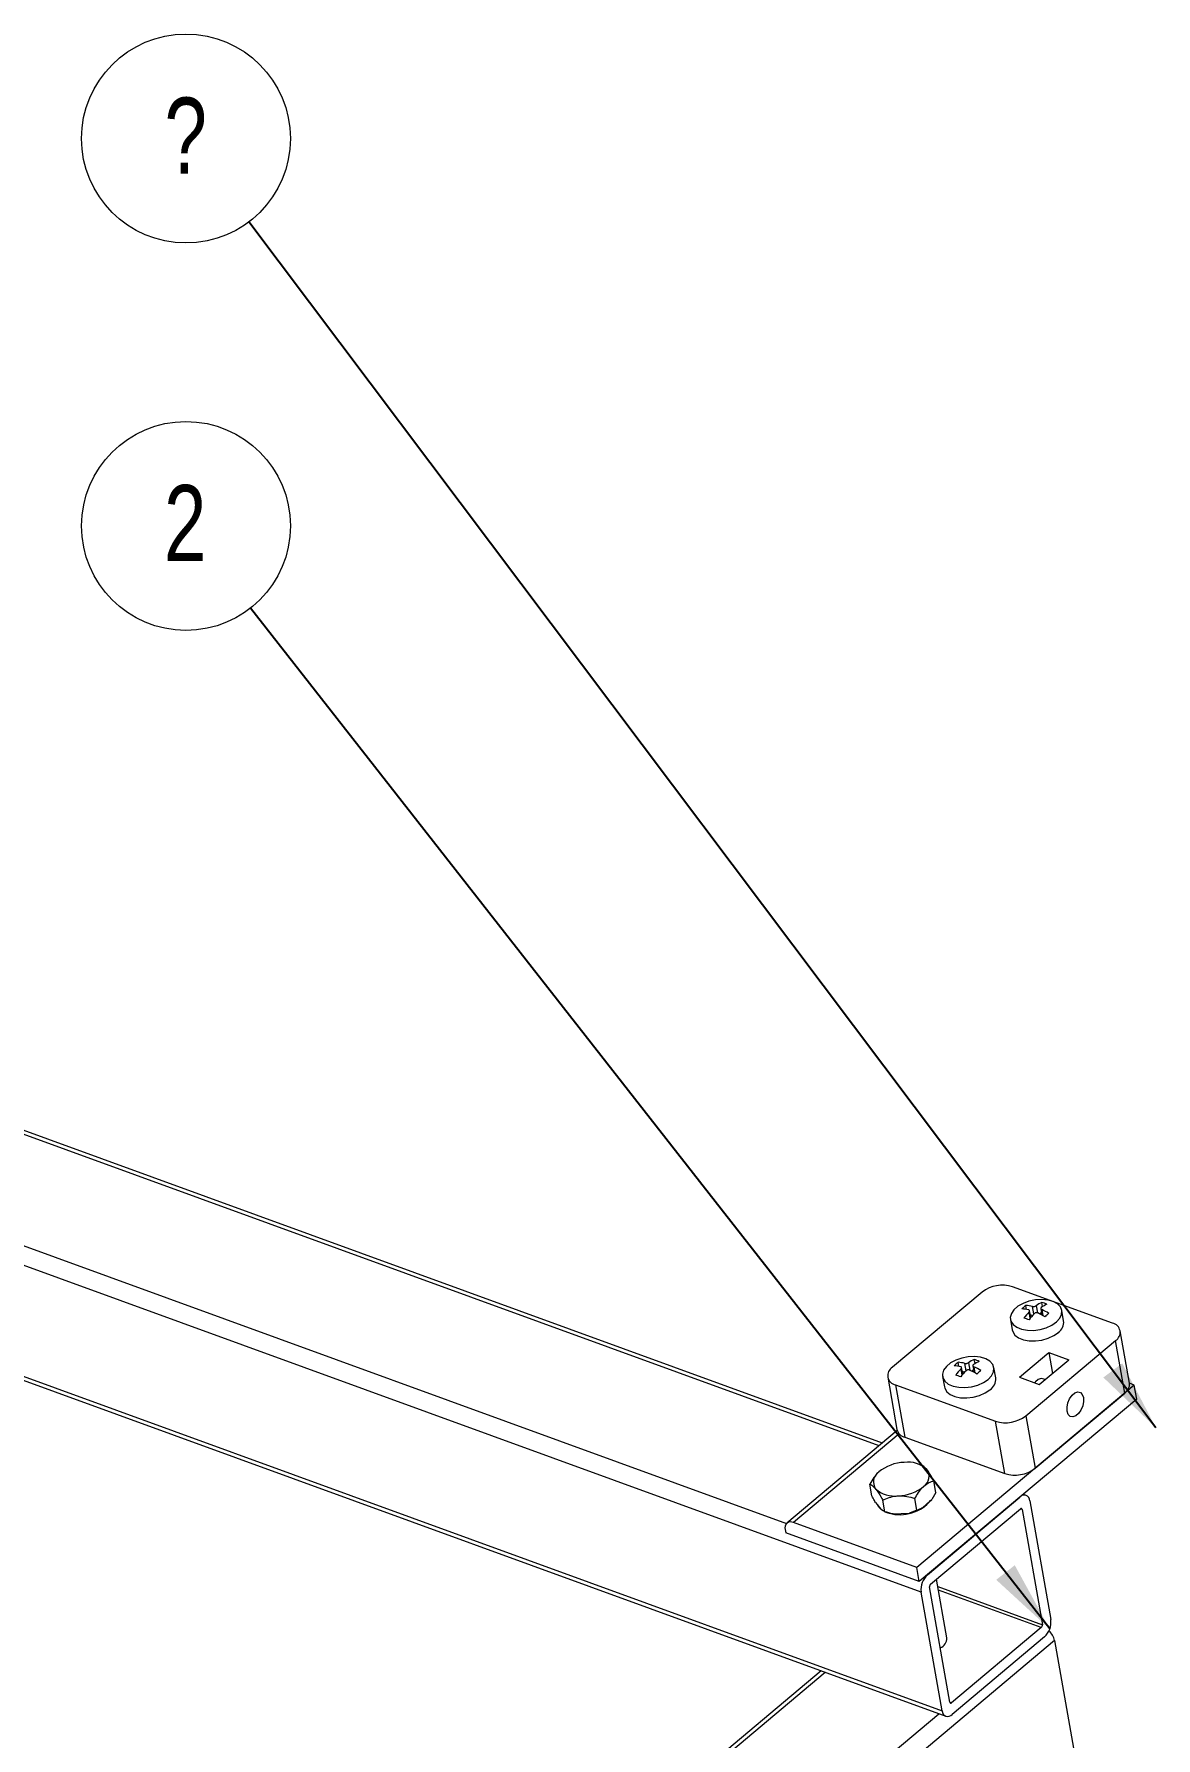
# Model space of a CAD drawing. Header units: millimetres. Extents: x 15 to 589, y 5 to 415.
# Drawn here: x 343.6 to 395.2, y 225.3 to 303.7 of the extents above; entities that cross this region are included whole.
import ezdxf

# ---------------------------------------------------------------- set-up
doc = ezdxf.new("R2010")
doc.units = ezdxf.units.MM
doc.styles.add('SLDTEXTSTYLE0', font='TXT', dxfattribs={"width": 0.75})
doc.dimstyles.new('SLDDIMSTYLE0', dxfattribs={"dimtxt": 0.18, "dimasz": 3.302, "dimexe": 0, "dimexo": 0.0625, "dimgap": 0, "dimtad": 0, "dimtih": 1, "dimtoh": 1, "dimdec": 0, "dimrnd": 1e-09, "dimzin": 0, "dimdsep": 46, "dimtxsty": 'Standard', "dimsah": 1, "dimcen": 0.09, "dimadec": 0, "dimazin": 0, "dimtfac": 3.302, "dimtdec": 0, "dimtofl": 0, "dimtmove": 0, "dimatfit": 3, "dimfxl": 1, "dimfrac": 2, "dimtolj": 1, "dimtzin": 0, "dimarcsym": 0})

# ---------------------------------------------------------------- blocks, each defined once
blk = doc.blocks.new('SW_NOTE_9')
at = {"color": 0, "linetype": 'Continuous', "lineweight": 0}
blk.add_circle((-2.89, 3.84), 4.806, dxfattribs=at)
at = {"color": 0, "linetype": 'Continuous', "lineweight": 0, "insert": (-2.901, 5.723), "char_height": 3.5, "attachment_point": 2, "style": 'SLDTEXTSTYLE0'}
blk.add_mtext('?', dxfattribs=at)
blk = doc.blocks.new('SW_NOTE_10')
at = {"color": 0, "linetype": 'Continuous', "lineweight": 0}
blk.add_circle((-2.963, 3.784), 4.806, dxfattribs=at)
at = {"color": 0, "linetype": 'Continuous', "lineweight": 0, "insert": (-2.999, 5.667), "char_height": 3.5, "attachment_point": 2, "style": 'SLDTEXTSTYLE0'}
blk.add_mtext('2', dxfattribs=at)

msp = doc.modelspace()

# ---------------------------------------------------------------- linework, layer by layer
at = {"color": 8, "linetype": 'Continuous', "lineweight": 15}
for p, q in [((382.483, 238.778), (313.278, 263.967)), ((305.687, 261.612), (378.231, 235.208)), ((384.423, 232.052), (304.898, 260.997)), ((305.862, 255.529), (385.386, 226.584)), ((389.441, 244.645), (389.39, 244.938)), ((389.612, 244.846), (389.551, 245.193)), ((389.718, 245.225), (389.776, 244.893)), ((389.973, 245.049), (390.022, 244.772)), ((386.309, 242.036), (386.259, 242.318)), ((386.491, 242.236), (386.432, 242.572)), ((386.599, 242.601), (386.659, 242.263)), ((386.844, 242.419), (386.895, 242.133)), ((383.414, 239.33), (378.546, 235.244)), ((389.065, 235.856), (388.988, 235.883)), ((385.191, 232.299), (390, 230.549)), ((389.952, 230.416), (385.219, 232.138)), ((380.013, 228.353), (244.326, 114.487)), ((385.747, 226.98), (385.824, 226.952)), ((245.29, 109.018), (385.231, 226.454))]:
    msp.add_line(p, q, dxfattribs=at)
at = {"color": 7, "linetype": 'Continuous', "lineweight": 15}
for p, q in [((382.639, 238.908), (313.396, 264.11)), ((305.897, 255.329), (385.556, 226.335)), ((387.23, 245.854), (383.102, 242.39)), ((393.226, 244.424), (388.622, 246.1)), ((389.275, 245.053), (389.243, 245.236)), ((389.469, 244.68), (389.413, 244.995)), ((389.927, 245.096), (389.98, 244.795)), ((390.012, 245.185), (389.979, 245.376)), ((390.98, 244.526), (390.895, 245.008)), ((388.532, 244.592), (388.617, 244.109)), ((394.011, 241.661), (393.586, 244.073)), ((388.941, 241.936), (390.291, 243.069)), ((389.24, 240.156), (393.368, 243.62)), ((390.291, 243.069), (391.212, 242.734)), ((390.291, 243.069), (390.462, 242.104)), ((393.793, 241.208), (393.368, 243.62)), ((386.164, 242.433), (386.131, 242.621)), ((386.339, 242.072), (386.285, 242.377)), ((386.801, 242.465), (386.856, 242.156)), ((386.902, 242.563), (386.869, 242.748)), ((387.853, 241.902), (387.768, 242.384)), ((389.861, 241.601), (391.212, 242.734)), ((382.884, 241.938), (383.309, 239.525)), ((383.244, 241.586), (387.847, 239.911)), ((383.244, 241.586), (383.669, 239.174)), ((394.231, 241.575), (384.224, 233.178)), ((385.404, 241.967), (385.49, 241.485)), ((388.941, 241.936), (389.861, 241.601)), ((394.231, 241.575), (394.012, 241.655)), ((394.344, 240.932), (394.231, 241.575)), ((394.344, 240.932), (384.338, 232.535)), ((389.665, 237.744), (393.793, 241.208)), ((388.273, 237.498), (387.847, 239.911)), ((389.24, 240.156), (389.665, 237.744)), ((383.321, 239.481), (378.245, 235.222)), ((383.669, 239.174), (388.273, 237.498)), ((384.442, 237.884), (384.319, 237.929)), ((382.151, 236.479), (382.058, 237.008)), ((385.105, 236.633), (385.012, 237.162)), ((382.322, 236.177), (382.471, 235.994)), ((382.471, 235.994), (382.621, 235.812)), ((382.75, 235.748), (382.657, 236.276)), ((384.227, 235.824), (384.134, 236.353)), ((384.468, 235.908), (384.687, 236.11)), ((384.687, 236.11), (384.907, 236.311)), ((384.713, 232.849), (388.966, 236.418)), ((385.105, 236.633), (384.907, 236.311)), ((389.256, 236.5), (389.121, 236.549)), ((389.426, 236.251), (390.39, 230.783)), ((384.224, 233.178), (378.546, 235.244)), ((382.693, 235.768), (382.621, 235.812)), ((382.75, 235.748), (382.717, 235.76)), ((382.721, 235.757), (382.803, 235.727)), ((383.141, 235.648), (383.51, 235.667)), ((383.51, 235.667), (383.879, 235.686)), ((384.227, 235.824), (383.879, 235.686)), ((384.86, 232.419), (388.988, 235.883)), ((389.065, 235.856), (390, 230.549)), ((378.171, 234.93), (378.199, 234.769)), ((384.338, 232.535), (378.199, 234.769)), ((384.338, 232.535), (384.224, 233.178)), ((385.747, 226.98), (384.812, 232.287)), ((385.607, 229.94), (385.13, 232.646)), ((385.386, 226.584), (384.423, 232.052)), ((390.56, 229.818), (240.456, 103.854)), ((389.952, 230.416), (385.824, 226.952)), ((390.1, 229.986), (385.847, 226.417)), ((390.56, 229.818), (391.524, 224.351)), ((379.823, 228.422), (244.257, 114.658))]:
    msp.add_line(p, q, dxfattribs=at)
at = {"color": 7, "linetype": 'Continuous', "lineweight": 15, "flags": 128}
for points in [[(390.651, 244.479), (390.803, 244.648), (390.886, 244.826), (390.896, 245.002), (390.832, 245.166), (390.697, 245.307), (390.5, 245.416), (390.254, 245.486), (389.974, 245.513), (389.678, 245.495), (389.384, 245.434), (389.11, 245.333), (388.875, 245.198), (388.692, 245.038), (388.573, 244.864), (388.526, 244.685), (388.554, 244.513), (388.654, 244.36), (388.821, 244.234), (389.044, 244.144), (389.309, 244.095), (389.6, 244.09), (389.897, 244.13), (390.183, 244.212), (390.44, 244.331), (390.651, 244.479)], [(388.617, 244.109), (388.639, 244.031), (388.739, 243.877), (388.906, 243.752), (389.129, 243.661), (389.394, 243.612), (389.685, 243.607), (389.982, 243.647), (390.268, 243.729), (390.525, 243.848), (390.736, 243.997)], [(387.503, 241.837), (387.662, 242.004), (387.753, 242.181), (387.772, 242.358), (387.716, 242.524), (387.588, 242.668), (387.398, 242.781), (387.157, 242.856), (386.88, 242.888), (386.585, 242.875), (386.289, 242.819), (386.013, 242.722), (385.772, 242.591), (385.582, 242.433), (385.456, 242.26), (385.401, 242.081), (385.42, 241.908), (385.512, 241.752), (385.672, 241.622), (385.889, 241.528), (386.15, 241.474), (386.439, 241.464), (386.737, 241.499), (387.025, 241.576), (387.286, 241.691), (387.503, 241.837)], [(385.49, 241.485), (385.505, 241.425), (385.597, 241.269), (385.757, 241.14), (385.974, 241.045), (386.235, 240.991), (386.524, 240.982), (386.822, 241.016), (387.11, 241.094), (387.371, 241.209), (387.588, 241.354)], [(390.111, 241.81), (390.061, 241.848), (389.943, 241.872), (389.81, 241.826), (389.68, 241.717), (389.653, 241.686)], [(391.141, 240.367), (391.135, 240.551), (391.175, 240.751), (391.255, 240.942), (391.368, 241.103), (391.498, 241.212), (391.631, 241.257), (391.749, 241.233), (391.84, 241.143), (391.892, 240.997), (391.898, 240.813), (391.859, 240.613), (391.778, 240.422), (391.666, 240.262), (391.535, 240.152), (391.403, 240.107), (391.284, 240.131), (391.193, 240.221), (391.141, 240.367)]]:
    msp.add_lwpolyline(points, dxfattribs=at)
at = {"color": 7, "linetype": 'Continuous', "lineweight": 15}
for centre, radius, start, end in [((388.163, 244.633), 1.537, 72.60548, 127.39452), ((390.567, 243.536), 2.155, 127.91046, 134.35362), ((388.983, 243.396), 1.683, 76.76244, 87.3843), ((391.538, 242.902), 2.959, 136.54064, 143.71884), ((388.557, 242.532), 2.204, 67.88251, 74.32559), ((389.166, 243.555), 1.683, 76.76244, 87.3843), ((391.772, 242.822), 2.959, 136.54064, 143.71884), ((390.876, 247.511), 3.05, 242.00987, 244.07004), ((390.645, 243.924), 1.598, 114.63759, 125.46982), ((388.574, 242.197), 2.955, 58.38487, 65.67993), ((387.567, 246.891), 3.089, 318.54507, 320.65196), ((390.879, 243.843), 1.598, 114.63759, 125.46982), ((388.756, 242.356), 2.955, 58.38487, 65.67993), ((389.383, 243.254), 2.204, 67.88251, 74.32559), ((391.629, 243.172), 2.155, 127.91046, 134.35362), ((390.418, 244.464), 0.565, 304.18889, 6.23843), ((393.144, 243.995), 0.437, 300.79671, 79.21404), ((383.325, 242.015), 0.437, 120.79671, 259.21404), ((387.43, 240.864), 2.185, 126.48499, 132.92961), ((385.832, 240.839), 1.629, 75.36518, 86.11965), ((388.354, 240.233), 2.956, 135.12711, 142.38119), ((386.021, 240.996), 1.629, 75.36518, 86.11965), ((387.524, 241.233), 1.651, 113.34648, 124.04605), ((385.372, 239.598), 2.957, 57.06346, 64.2871), ((384.525, 244.301), 3.058, 316.88579, 318.96063), ((387.753, 241.148), 1.651, 113.34648, 124.04605), ((385.561, 239.755), 2.957, 57.06346, 64.2871), ((386.231, 240.672), 2.172, 66.48056, 72.92523), ((385.375, 239.96), 2.172, 66.48056, 72.92523), ((388.583, 240.148), 2.956, 135.12711, 142.38119), ((387.832, 244.872), 3.065, 240.33734, 242.42665), ((388.469, 240.48), 2.185, 126.48499, 132.92961), ((387.275, 241.844), 0.581, 302.5588, 5.67322), ((393.509, 241.623), 0.503, 304.38242, 4.30712), ((388.307, 241.377), 1.537, 252.60548, 307.39452), ((383.775, 239.642), 0.48, 194.05635, 257.25583), ((382.772, 237.121), 0.545, 123.84704, 215.60665), ((383.702, 236.08), 1.938, 91.65676, 129.54224), ((383.819, 236.754), 1.274, 47.20697, 97.78808), ((384.241, 237.372), 0.545, 303.84704, 35.60665), ((388.732, 238.965), 1.537, 252.60548, 307.39452), ((383.194, 237.739), 1.274, 227.20697, 277.78808), ((383.311, 238.414), 1.938, 271.65676, 309.54224), ((382.924, 236.307), 0.57, 203.65461, 234.96776), ((383.449, 237.45), 1.841, 254.27632, 320.21006), ((389.164, 236.247), 0.262, 0.78342, 139.21658), ((378.418, 235.016), 0.262, 60.78596, 199.20329), ((383.323, 237.185), 1.548, 250.38564, 263.24791), ((383.443, 237.741), 2.1, 281.98045, 299.21854), ((389.021, 235.855), 0.0437, 0.78342, 139.21658), ((385.337, 232.171), 0.922, 132.60967, 187.39033), ((384.964, 232.306), 0.154, 132.60967, 187.39033), ((389.848, 230.529), 0.154, 312.60967, 7.39033), ((389.475, 230.665), 0.922, 312.60967, 7.39033), ((385.134, 229.93), 0.473, 291.15123, 1.16972), ((389.685, 229.628), 0.895, 12.27766, 45.932), ((385.648, 226.588), 0.262, 180.78342, 319.21658), ((385.791, 226.98), 0.0437, 180.78342, 319.21658)]:
    msp.add_arc(centre, radius, start, end, dxfattribs=at)
for points, knots in [([(389.39, 244.938), (389.396, 244.946), (389.41, 244.964), (389.416, 244.99), (389.409, 245.012), (389.392, 245.027), (389.375, 245.032), (389.369, 245.034)], [0, 0, 0, 0, 0.213647, 0.427361, 0.639605, 0.851209, 1, 1, 1, 1]), ([(389.551, 245.193), (389.562, 245.191), (389.584, 245.188), (389.625, 245.19), (389.664, 245.199), (389.696, 245.211), (389.712, 245.221), (389.718, 245.225)], [0, 0, 0, 0, 0.213647, 0.427361, 0.639605, 0.851209, 1, 1, 1, 1]), ([(389.791, 244.889), (389.779, 244.893), (389.756, 244.901), (389.716, 244.901), (389.676, 244.892), (389.644, 244.877), (389.63, 244.863), (389.624, 244.858)], [0, 0, 0, 0, 0.213647, 0.427361, 0.639605, 0.851209, 1, 1, 1, 1]), ([(389.952, 245.144), (389.945, 245.138), (389.93, 245.125), (389.924, 245.102), (389.931, 245.08), (389.949, 245.061), (389.966, 245.052), (389.973, 245.049)], [0, 0, 0, 0, 0.213647, 0.427361, 0.639605, 0.851209, 1, 1, 1, 1]), ([(386.259, 242.318), (386.266, 242.327), (386.281, 242.343), (386.288, 242.369), (386.282, 242.392), (386.265, 242.407), (386.25, 242.413), (386.243, 242.415)], [0, 0, 0, 0, 0.213647, 0.427361, 0.639605, 0.851209, 1, 1, 1, 1]), ([(386.432, 242.572), (386.443, 242.57), (386.465, 242.566), (386.505, 242.568), (386.544, 242.575), (386.577, 242.587), (386.593, 242.597), (386.599, 242.601)], [0, 0, 0, 0, 0.213647, 0.427361, 0.639605, 0.851209, 1, 1, 1, 1]), ([(386.655, 242.262), (386.644, 242.266), (386.622, 242.275), (386.581, 242.276), (386.542, 242.267), (386.509, 242.252), (386.494, 242.239), (386.488, 242.233)], [0, 0, 0, 0, 0.213647, 0.427361, 0.639605, 0.851209, 1, 1, 1, 1]), ([(386.828, 242.516), (386.821, 242.51), (386.805, 242.497), (386.798, 242.474), (386.804, 242.451), (386.821, 242.432), (386.838, 242.423), (386.844, 242.419)], [0, 0, 0, 0, 0.213647, 0.427361, 0.639605, 0.851209, 1, 1, 1, 1]), ([(382.468, 237.574), (382.393, 237.494), (382.243, 237.334), (382.119, 237.116), (382.058, 237.008)], [0, 0, 0, 0, 0.503997, 1, 1, 1, 1]), ([(384.684, 237.689), (384.62, 237.757), (384.533, 237.849), (384.465, 237.873), (384.447, 237.879)], [0, 0, 0, 0, 0.7293053, 1, 1, 1, 1]), ([(385.012, 237.162), (384.986, 237.211), (384.881, 237.405), (384.768, 237.585), (384.689, 237.683), (384.684, 237.689)], [0, 0, 0, 0, 0.240588, 0.952758, 1, 1, 1, 1]), ([(382.058, 237.008), (382.087, 236.999), (382.165, 236.974), (382.266, 236.87), (382.329, 236.804)], [0, 0, 0, 0, 0.371084, 1, 1, 1, 1]), ([(382.329, 236.804), (382.334, 236.798), (382.413, 236.7), (382.526, 236.52), (382.63, 236.326), (382.657, 236.276)], [0, 0, 0, 0, 0.0472424, 0.7594119, 1, 1, 1, 1]), ([(384.134, 236.353), (384.187, 236.446), (384.296, 236.636), (384.44, 236.819), (384.526, 236.902), (384.545, 236.919)], [0, 0, 0, 0, 0.432383, 0.879551, 1, 1, 1, 1]), ([(384.545, 236.919), (384.623, 236.981), (384.78, 237.104), (384.935, 237.142), (385.012, 237.162)], [0, 0, 0, 0, 0.503997, 1, 1, 1, 1]), ([(382.322, 236.177), (382.306, 236.204), (382.249, 236.297), (382.192, 236.403), (382.151, 236.479)], [0, 0, 0, 0, 0.282256, 1, 1, 1, 1]), ([(382.657, 236.276), (382.751, 236.319), (382.943, 236.407), (383.191, 236.464), (383.336, 236.474), (383.367, 236.477)], [0, 0, 0, 0, 0.432383, 0.879551, 1, 1, 1, 1]), ([(383.367, 236.477), (383.498, 236.474), (383.76, 236.469), (384.01, 236.392), (384.134, 236.353)], [0, 0, 0, 0, 0.503997, 1, 1, 1, 1]), ([(383.141, 235.648), (383.135, 235.649), (383.003, 235.671), (382.874, 235.71), (382.75, 235.748)], [0, 0, 0, 0, 0.038997, 1, 1, 1, 1]), ([(384.468, 235.908), (384.465, 235.906), (384.384, 235.865), (384.304, 235.844), (384.227, 235.824)], [0, 0, 0, 0, 0.038997, 1, 1, 1, 1])]:
    msp.add_open_spline(points, degree=3, knots=knots, dxfattribs=at)

# ---------------------------------------------------------------- block references
at = {"color": 7, "linetype": 'Continuous', "lineweight": 0}
for name, p in [('SW_NOTE_9', (353.48, 295.089)), ('SW_NOTE_10', (353.554, 277.318))]:
    msp.add_blockref(name, p, dxfattribs=at)

# ---------------------------------------------------------------- leaders
for points in [[(395.227, 239.61), (353.48, 295.089)], [(390.34, 230.35), (353.554, 277.318)]]:
    msp.add_leader(points, dimstyle='SLDDIMSTYLE0', dxfattribs=at)

doc.saveas('drawing.dxf')
